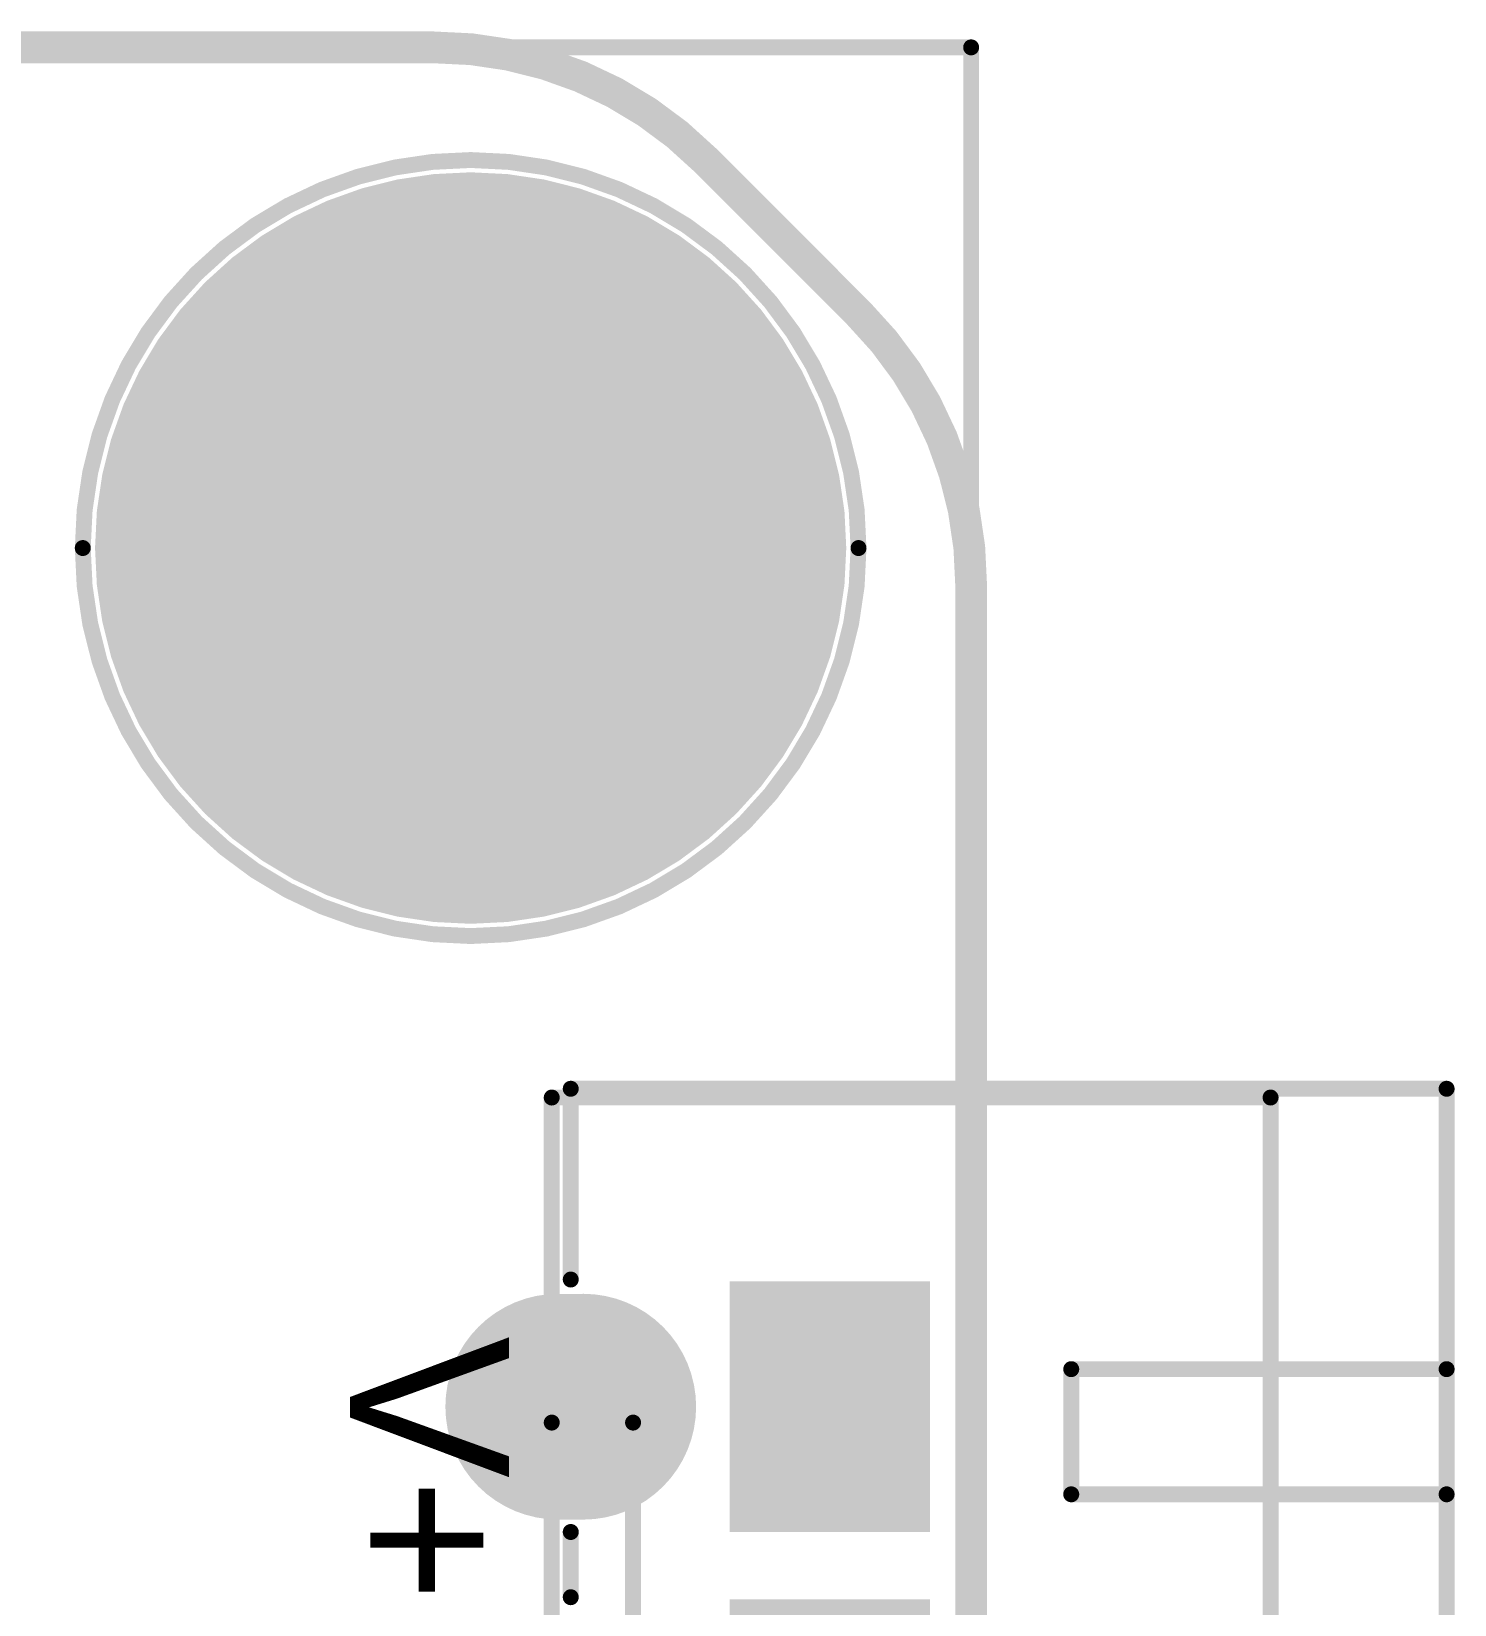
# Model space of a CAD drawing. Header units: millimetres. Extents: x 24.4 to 70.3, y 27.3 to 70.9.
# Drawn here: x 58.89 to 70.26, y 53.96 to 66.53 of the extents above; entities that cross this region are included whole.
import ezdxf

# ---------------------------------------------------------------- set-up
doc = ezdxf.new("R2010")
doc.units = ezdxf.units.MM
for name, color, linetype in [('BottomLayer', 5, 'Continuous'), ('BottomOverlay', 54, 'Continuous'), ('BottomPaste', 16, 'Continuous'), ('BottomSolder', 6, 'Continuous'), ('KeepOutLayer', 6, 'Continuous'), ('Mechanical1', 6, 'Continuous'), ('Mechanical13', 56, 'Continuous'), ('Mechanical2', 216, 'Continuous'), ('MidLayer1', 16, 'Continuous'), ('MidLayer2', 76, 'Continuous'), ('MultiLayer', 9, 'Continuous'), ('PadHoleLayer', 156, 'Continuous'), ('TopLayer', 1, 'Continuous'), ('TopOverlay', 2, 'Continuous'), ('TopSolder', 216, 'Continuous')]:
    doc.layers.add(name, color=color, linetype=linetype)

# ---------------------------------------------------------------- blocks, each defined once
blk = doc.blocks.new('XH_8AH_4')
at = {"layer": 'BottomLayer', "const_width": 1.6}
blk.add_lwpolyline([(-0.1, 8.89), (0.1, 8.89)], dxfattribs=at)
at = {"layer": 'BottomLayer', "const_width": 0.8}
for points in [[(-0.5, 8.89, 1), (0.3, 8.89, 1)], [(-0.3, 8.89, 1), (0.5, 8.89, 1)]]:
    blk.add_lwpolyline(points, format="xyb", close=True, dxfattribs=at)
at = {"layer": 'BottomSolder', "const_width": 1.803}
blk.add_lwpolyline([(-0.1, 8.89), (0.1, 8.89)], dxfattribs=at)
at = {"layer": 'BottomSolder', "const_width": 0.902}
for points in [[(-0.551, 8.89, 1), (0.351, 8.89, 1)], [(-0.351, 8.89, 1), (0.551, 8.89, 1)]]:
    blk.add_lwpolyline(points, format="xyb", close=True, dxfattribs=at)
at = {"layer": 'MidLayer1', "const_width": 1.6}
blk.add_lwpolyline([(-0.1, 8.89), (0.1, 8.89)], dxfattribs=at)
at = {"layer": 'MidLayer1', "const_width": 0.8}
for points in [[(-0.5, 8.89, 1), (0.3, 8.89, 1)], [(-0.3, 8.89, 1), (0.5, 8.89, 1)]]:
    blk.add_lwpolyline(points, format="xyb", close=True, dxfattribs=at)
at = {"layer": 'MidLayer2', "const_width": 1.6}
blk.add_lwpolyline([(-0.1, 8.89), (0.1, 8.89)], dxfattribs=at)
at = {"layer": 'MidLayer2', "const_width": 0.8}
for points in [[(-0.5, 8.89, 1), (0.3, 8.89, 1)], [(-0.3, 8.89, 1), (0.5, 8.89, 1)]]:
    blk.add_lwpolyline(points, format="xyb", close=True, dxfattribs=at)
at = {"layer": 'MultiLayer', "const_width": 1.6}
blk.add_lwpolyline([(-0.1, 8.89), (0.1, 8.89)], dxfattribs=at)
at = {"layer": 'MultiLayer', "const_width": 0.8}
for points in [[(-0.5, 8.89, 1), (0.3, 8.89, 1)], [(-0.3, 8.89, 1), (0.5, 8.89, 1)]]:
    blk.add_lwpolyline(points, format="xyb", close=True, dxfattribs=at)
at = {"layer": 'PadHoleLayer', "const_width": 0.47}
blk.add_lwpolyline([(-0.235, 8.89, 1), (0.235, 8.89, 1)], format="xyb", close=True, dxfattribs=at)
at = {"layer": 'TopLayer', "const_width": 1.6}
blk.add_lwpolyline([(-0.1, 8.89), (0.1, 8.89)], dxfattribs=at)
at = {"layer": 'TopLayer', "const_width": 0.8}
for points in [[(-0.5, 8.89, 1), (0.3, 8.89, 1)], [(-0.3, 8.89, 1), (0.5, 8.89, 1)]]:
    blk.add_lwpolyline(points, format="xyb", close=True, dxfattribs=at)
at = {"layer": 'TopOverlay', "const_width": 0.127}
for points in [[(0, 11.43), (7, 11.43)], [(0, 9.906), (0, 11.43)], [(7, 9.19), (7, 11.43)], [(4, 8.19), (4, 9.19)], [(4, 9.19), (7, 9.19)], [(7, -9.19), (7, 9.19)], [(4, 8.19), (7, 8.19)], [(0, 7.368), (0, 7.889)]]:
    blk.add_lwpolyline(points, dxfattribs=at)
at = {"layer": 'TopOverlay', "const_width": 0.0635}
for points in [[(-0.032, 11.43, 1), (0.032, 11.43, 1)], [(-0.032, 11.43, 1), (0.032, 11.43, 1)], [(6.968, 11.43, 1), (7.032, 11.43, 1)], [(6.968, 11.43, 1), (7.032, 11.43, 1)], [(-0.032, 9.906, 1), (0.032, 9.906, 1)], [(3.968, 9.19, 1), (4.032, 9.19, 1)], [(3.968, 9.19, 1), (4.032, 9.19, 1)], [(6.968, 9.19, 1), (7.032, 9.19, 1)], [(6.968, 9.19, 1), (7.032, 9.19, 1)], [(6.968, 9.19, 1), (7.032, 9.19, 1)], [(3.968, 8.19, 1), (4.032, 8.19, 1)], [(3.968, 8.19, 1), (4.032, 8.19, 1)], [(6.968, 8.19, 1), (7.032, 8.19, 1)], [(-0.032, 7.889, 1), (0.032, 7.889, 1)], [(-0.032, 7.368, 1), (0.032, 7.368, 1)]]:
    blk.add_lwpolyline(points, format="xyb", close=True, dxfattribs=at)
at = {"layer": 'TopSolder', "const_width": 1.803}
blk.add_lwpolyline([(-0.1, 8.89), (0.1, 8.89)], dxfattribs=at)
at = {"layer": 'TopSolder', "const_width": 0.902}
for points in [[(-0.551, 8.89, 1), (0.351, 8.89, 1)], [(-0.351, 8.89, 1), (0.551, 8.89, 1)]]:
    blk.add_lwpolyline(points, format="xyb", close=True, dxfattribs=at)
blk = doc.blocks.new('XH_8AK_17')
at = {"layer": 'BottomLayer', "const_width": 0.98}
blk.add_lwpolyline([(9.2, 0), (8.58, 0)], dxfattribs=at)
at = {"layer": 'BottomLayer', "const_width": 0.49}
for points in [[(8.335, 0, 1), (8.825, 0, 1)], [(8.955, 0, 1), (9.445, 0, 1)]]:
    blk.add_lwpolyline(points, format="xyb", close=True, dxfattribs=at)
at = {"layer": 'BottomLayer'}
blk.add_solid([(7.99, -0.521), (9.79, -0.521), (7.99, 0.876), (9.79, 0.876)], dxfattribs=at)
at = {"layer": 'BottomPaste'}
blk.add_solid([(7.99, -0.521), (9.79, -0.521), (7.99, 0.876), (9.79, 0.876)], dxfattribs=at)
at = {"layer": 'BottomSolder', "const_width": 1.183}
blk.add_lwpolyline([(9.2, 0), (8.58, 0)], dxfattribs=at)
at = {"layer": 'BottomSolder', "const_width": 0.592}
for points in [[(8.284, 0, 1), (8.876, 0, 1)], [(8.904, 0, 1), (9.496, 0, 1)]]:
    blk.add_lwpolyline(points, format="xyb", close=True, dxfattribs=at)
at = {"layer": 'BottomSolder'}
for points in [[(5.348, -0.622), (7.352, -0.622), (5.348, 0.978), (7.352, 0.978)], [(7.888, -0.622), (9.892, -0.622), (7.888, 0.978), (9.892, 0.978)]]:
    blk.add_solid(points, dxfattribs=at)
at = {"layer": 'MidLayer1', "const_width": 0.98}
blk.add_lwpolyline([(9.2, 0), (8.58, 0)], dxfattribs=at)
at = {"layer": 'MidLayer1', "const_width": 0.49}
for points in [[(8.335, 0, 1), (8.825, 0, 1)], [(8.955, 0, 1), (9.445, 0, 1)]]:
    blk.add_lwpolyline(points, format="xyb", close=True, dxfattribs=at)
at = {"layer": 'MidLayer2', "const_width": 0.98}
blk.add_lwpolyline([(9.2, 0), (8.58, 0)], dxfattribs=at)
at = {"layer": 'MidLayer2', "const_width": 0.49}
for points in [[(8.335, 0, 1), (8.825, 0, 1)], [(8.955, 0, 1), (9.445, 0, 1)]]:
    blk.add_lwpolyline(points, format="xyb", close=True, dxfattribs=at)
at = {"layer": 'MultiLayer', "const_width": 0.98}
blk.add_lwpolyline([(9.2, 0), (8.58, 0)], dxfattribs=at)
at = {"layer": 'MultiLayer', "const_width": 0.49}
for points in [[(8.335, 0, 1), (8.825, 0, 1)], [(8.955, 0, 1), (9.445, 0, 1)]]:
    blk.add_lwpolyline(points, format="xyb", close=True, dxfattribs=at)
at = {"layer": 'PadHoleLayer', "const_width": 0.415}
blk.add_lwpolyline([(8.682, 0, 1), (9.098, 0, 1)], format="xyb", close=True, dxfattribs=at)
at = {"layer": 'TopLayer', "const_width": 0.98}
blk.add_lwpolyline([(9.2, 0), (8.58, 0)], dxfattribs=at)
at = {"layer": 'TopLayer', "const_width": 0.49}
for points in [[(8.335, 0, 1), (8.825, 0, 1)], [(8.955, 0, 1), (9.445, 0, 1)]]:
    blk.add_lwpolyline(points, format="xyb", close=True, dxfattribs=at)
at = {"layer": 'TopOverlay', "const_width": 0.127}
for points in [[(6.858, 2.4), (8.763, 2.4)], [(8.763, 2.4), (8.763, 1.75)], [(8.763, 2.4), (11.36, 2.4)], [(11.36, 2.4), (11.36, -3.345)], [(6.858, 1.75), (8.763, 1.75)], [(-11.43, -3.345), (11.36, -3.345)]]:
    blk.add_lwpolyline(points, dxfattribs=at)
at = {"layer": 'TopOverlay', "const_width": 0.0635}
for points in [[(8.731, 2.4, 1), (8.795, 2.4, 1)], [(8.731, 2.4, 1), (8.795, 2.4, 1)], [(8.731, 2.4, 1), (8.795, 2.4, 1)], [(11.328, 2.4, 1), (11.392, 2.4, 1)], [(11.328, 2.4, 1), (11.392, 2.4, 1)], [(8.731, 1.75, 1), (8.795, 1.75, 1)], [(8.731, 1.75, 1), (8.795, 1.75, 1)], [(11.328, -3.345, 1), (11.392, -3.345, 1)], [(11.328, -3.345, 1), (11.392, -3.345, 1)]]:
    blk.add_lwpolyline(points, format="xyb", close=True, dxfattribs=at)
at = {"layer": 'TopSolder', "const_width": 1.183}
blk.add_lwpolyline([(9.2, 0), (8.58, 0)], dxfattribs=at)
at = {"layer": 'TopSolder', "const_width": 0.592}
for points in [[(8.284, 0, 1), (8.876, 0, 1)], [(8.904, 0, 1), (9.496, 0, 1)]]:
    blk.add_lwpolyline(points, format="xyb", close=True, dxfattribs=at)

msp = doc.modelspace()

# ---------------------------------------------------------------- linework, layer by layer
at = {"layer": 'BottomLayer'}
for points, const_width in [([(60.95, 62.4, 1), (63.85, 62.4, 1)], 2.9), ([(62.1, 64.7, 1), (62.7, 64.7, 1)], 0.6), ([(60.474, 64.026, 1), (61.074, 64.026, 1)], 0.6), ([(63.726, 64.026, 1), (64.326, 64.026, 1)], 0.6), ([(59.8, 62.4, 1), (60.4, 62.4, 1)], 0.6), ([(64.4, 62.4, 1), (65, 62.4, 1)], 0.6), ([(64.4, 62.4, 1), (65, 62.4, 1)], 0.6), ([(60.474, 60.774, 1), (61.074, 60.774, 1)], 0.6), ([(63.726, 60.774, 1), (64.326, 60.774, 1)], 0.6), ([(62.1, 60.1, 1), (62.7, 60.1, 1)], 0.6)]:
    msp.add_lwpolyline(points, format="xyb", close=True, dxfattribs=dict(at, const_width=const_width))
at = {"layer": 'BottomOverlay'}
for points, const_width in [([(65.5, 62.4, 1), (59.3, 62.4, 1)], 0.127), ([(59.268, 62.4, 1), (59.332, 62.4, 1)], 0.0635), ([(65.468, 62.4, 1), (65.532, 62.4, 1)], 0.0635)]:
    msp.add_lwpolyline(points, format="xyb", close=True, dxfattribs=dict(at, const_width=const_width))
at = {"layer": 'BottomSolder'}
for points, const_width in [([(60.899, 62.4, 1), (63.901, 62.4, 1)], 3.002), ([(62.049, 64.7, 1), (62.751, 64.7, 1)], 0.702), ([(60.423, 64.026, 1), (61.124, 64.026, 1)], 0.702), ([(63.676, 64.026, 1), (64.377, 64.026, 1)], 0.702), ([(59.749, 62.4, 1), (60.451, 62.4, 1)], 0.702), ([(64.349, 62.4, 1), (65.051, 62.4, 1)], 0.702), ([(64.349, 62.4, 1), (65.051, 62.4, 1)], 0.702), ([(60.423, 60.774, 1), (61.124, 60.774, 1)], 0.702), ([(63.676, 60.774, 1), (64.377, 60.774, 1)], 0.702), ([(62.049, 60.1, 1), (62.751, 60.1, 1)], 0.702)]:
    msp.add_lwpolyline(points, format="xyb", close=True, dxfattribs=dict(at, const_width=const_width))
at = {"layer": 'KeepOutLayer', "const_width": 0.254}
for points in [[(51.936, 66.4), (62.105, 66.4)], [(64.273, 65.502), (65.502, 64.273)], [(66.4, 31.695), (66.4, 62.105)]]:
    msp.add_lwpolyline(points, dxfattribs=at)
at = {"layer": 'KeepOutLayer', "const_width": 0.127}
for points in [[(62.041, 66.4, 1), (62.168, 66.4, 1)], [(62.041, 66.4, 1), (62.168, 66.4, 1)], [(64.209, 65.502, 1), (64.336, 65.502, 1)], [(64.209, 65.502, 1), (64.336, 65.502, 1)], [(65.438, 64.273, 1), (65.565, 64.273, 1)], [(65.438, 64.273, 1), (65.565, 64.273, 1)], [(66.336, 62.105, 1), (66.463, 62.105, 1)], [(66.336, 62.105, 1), (66.463, 62.105, 1)]]:
    msp.add_lwpolyline(points, format="xyb", close=True, dxfattribs=at)
at = {"layer": 'KeepOutLayer', "const_width": 0.254}
for points in [[(62.105, 66.4, -0.198912), (64.273, 65.502)], [(65.502, 64.273, -0.198912), (66.4, 62.105)]]:
    msp.add_lwpolyline(points, format="xyb", dxfattribs=at)
at = {"layer": 'Mechanical1', "const_width": 0.254}
for points in [[(51.936, 66.4), (62.105, 66.4)], [(64.273, 65.502), (65.502, 64.273)], [(66.4, 31.695), (66.4, 62.105)]]:
    msp.add_lwpolyline(points, dxfattribs=at)
at = {"layer": 'Mechanical1', "const_width": 0.127}
for points in [[(62.041, 66.4, 1), (62.168, 66.4, 1)], [(62.041, 66.4, 1), (62.168, 66.4, 1)], [(64.209, 65.502, 1), (64.336, 65.502, 1)], [(64.209, 65.502, 1), (64.336, 65.502, 1)], [(65.438, 64.273, 1), (65.565, 64.273, 1)], [(65.438, 64.273, 1), (65.565, 64.273, 1)], [(66.336, 62.105, 1), (66.463, 62.105, 1)], [(66.336, 62.105, 1), (66.463, 62.105, 1)]]:
    msp.add_lwpolyline(points, format="xyb", close=True, dxfattribs=at)
at = {"layer": 'Mechanical1', "const_width": 0.254}
for points in [[(62.105, 66.4, -0.198912), (64.273, 65.502)], [(65.502, 64.273, -0.198912), (66.4, 62.105)]]:
    msp.add_lwpolyline(points, format="xyb", dxfattribs=at)
at = {"layer": 'Mechanical13', "const_width": 0.254}
for points in [[(62.4, 62.038), (62.4, 62.762)], [(62.038, 62.4), (62.762, 62.4)]]:
    msp.add_lwpolyline(points, dxfattribs=at)
at = {"layer": 'Mechanical13', "const_width": 0.127}
for points in [[(62.337, 62.762, 1), (62.464, 62.762, 1)], [(61.974, 62.4, 1), (62.101, 62.4, 1)], [(62.699, 62.4, 1), (62.826, 62.4, 1)], [(62.337, 62.038, 1), (62.464, 62.038, 1)]]:
    msp.add_lwpolyline(points, format="xyb", close=True, dxfattribs=at)
at = {"layer": 'Mechanical2', "const_width": 0.127}
for points in [[(27.4, 66.4), (66.4, 66.4)], [(66.4, 27.4), (66.4, 66.4)]]:
    msp.add_lwpolyline(points, dxfattribs=at)
at = {"layer": 'Mechanical2', "const_width": 0.0635}
msp.add_lwpolyline([(66.368, 66.4, 1), (66.432, 66.4, 1)], format="xyb", close=True, dxfattribs=at)
msp.add_lwpolyline([(66.368, 66.4, 1), (66.432, 66.4, 1)], format="xyb", close=True, dxfattribs=at)
at = {"layer": 'MidLayer1'}
for points, const_width in [([(60.95, 62.4, 1), (63.85, 62.4, 1)], 2.9), ([(62.1, 64.7, 1), (62.7, 64.7, 1)], 0.6), ([(60.474, 64.026, 1), (61.074, 64.026, 1)], 0.6), ([(63.726, 64.026, 1), (64.326, 64.026, 1)], 0.6), ([(59.8, 62.4, 1), (60.4, 62.4, 1)], 0.6), ([(64.4, 62.4, 1), (65, 62.4, 1)], 0.6), ([(64.4, 62.4, 1), (65, 62.4, 1)], 0.6), ([(60.474, 60.774, 1), (61.074, 60.774, 1)], 0.6), ([(63.726, 60.774, 1), (64.326, 60.774, 1)], 0.6), ([(62.1, 60.1, 1), (62.7, 60.1, 1)], 0.6)]:
    msp.add_lwpolyline(points, format="xyb", close=True, dxfattribs=dict(at, const_width=const_width))
at = {"layer": 'MidLayer2'}
for points, const_width in [([(60.95, 62.4, 1), (63.85, 62.4, 1)], 2.9), ([(62.1, 64.7, 1), (62.7, 64.7, 1)], 0.6), ([(60.474, 64.026, 1), (61.074, 64.026, 1)], 0.6), ([(63.726, 64.026, 1), (64.326, 64.026, 1)], 0.6), ([(59.8, 62.4, 1), (60.4, 62.4, 1)], 0.6), ([(64.4, 62.4, 1), (65, 62.4, 1)], 0.6), ([(64.4, 62.4, 1), (65, 62.4, 1)], 0.6), ([(60.474, 60.774, 1), (61.074, 60.774, 1)], 0.6), ([(63.726, 60.774, 1), (64.326, 60.774, 1)], 0.6), ([(62.1, 60.1, 1), (62.7, 60.1, 1)], 0.6)]:
    msp.add_lwpolyline(points, format="xyb", close=True, dxfattribs=dict(at, const_width=const_width))
at = {"layer": 'MultiLayer'}
for points, const_width in [([(60.95, 62.4, 1), (63.85, 62.4, 1)], 2.9), ([(62.1, 64.7, 1), (62.7, 64.7, 1)], 0.6), ([(60.474, 64.026, 1), (61.074, 64.026, 1)], 0.6), ([(63.726, 64.026, 1), (64.326, 64.026, 1)], 0.6), ([(59.8, 62.4, 1), (60.4, 62.4, 1)], 0.6), ([(64.4, 62.4, 1), (65, 62.4, 1)], 0.6), ([(64.4, 62.4, 1), (65, 62.4, 1)], 0.6), ([(60.474, 60.774, 1), (61.074, 60.774, 1)], 0.6), ([(63.726, 60.774, 1), (64.326, 60.774, 1)], 0.6), ([(62.1, 60.1, 1), (62.7, 60.1, 1)], 0.6)]:
    msp.add_lwpolyline(points, format="xyb", close=True, dxfattribs=dict(at, const_width=const_width))
at = {"layer": 'PadHoleLayer'}
for points, const_width in [([(62.275, 64.7, 1), (62.525, 64.7, 1)], 0.25), ([(60.649, 64.026, 1), (60.899, 64.026, 1)], 0.25), ([(63.901, 64.026, 1), (64.151, 64.026, 1)], 0.25), ([(61.63, 62.4, 1), (63.17, 62.4, 1)], 1.54), ([(59.975, 62.4, 1), (60.225, 62.4, 1)], 0.25), ([(64.575, 62.4, 1), (64.825, 62.4, 1)], 0.25), ([(64.575, 62.4, 1), (64.825, 62.4, 1)], 0.25), ([(60.649, 60.774, 1), (60.899, 60.774, 1)], 0.25), ([(63.901, 60.774, 1), (64.151, 60.774, 1)], 0.25), ([(62.275, 60.1, 1), (62.525, 60.1, 1)], 0.25)]:
    msp.add_lwpolyline(points, format="xyb", close=True, dxfattribs=dict(at, const_width=const_width))
at = {"layer": 'TopLayer'}
for points, const_width in [([(60.95, 62.4, 1), (63.85, 62.4, 1)], 2.9), ([(62.1, 64.7, 1), (62.7, 64.7, 1)], 0.6), ([(60.474, 64.026, 1), (61.074, 64.026, 1)], 0.6), ([(63.726, 64.026, 1), (64.326, 64.026, 1)], 0.6), ([(59.8, 62.4, 1), (60.4, 62.4, 1)], 0.6), ([(64.4, 62.4, 1), (65, 62.4, 1)], 0.6), ([(64.4, 62.4, 1), (65, 62.4, 1)], 0.6), ([(60.474, 60.774, 1), (61.074, 60.774, 1)], 0.6), ([(63.726, 60.774, 1), (64.326, 60.774, 1)], 0.6), ([(62.1, 60.1, 1), (62.7, 60.1, 1)], 0.6)]:
    msp.add_lwpolyline(points, format="xyb", close=True, dxfattribs=dict(at, const_width=const_width))
at = {"layer": 'TopOverlay'}
for points, const_width in [([(65.5, 62.4, 1), (59.3, 62.4, 1)], 0.127), ([(59.268, 62.4, 1), (59.332, 62.4, 1)], 0.0635), ([(65.468, 62.4, 1), (65.532, 62.4, 1)], 0.0635)]:
    msp.add_lwpolyline(points, format="xyb", close=True, dxfattribs=dict(at, const_width=const_width))
at = {"layer": 'TopSolder'}
for points, const_width in [([(60.899, 62.4, 1), (63.901, 62.4, 1)], 3.002), ([(62.049, 64.7, 1), (62.751, 64.7, 1)], 0.702), ([(60.423, 64.026, 1), (61.124, 64.026, 1)], 0.702), ([(63.676, 64.026, 1), (64.377, 64.026, 1)], 0.702), ([(59.749, 62.4, 1), (60.451, 62.4, 1)], 0.702), ([(64.349, 62.4, 1), (65.051, 62.4, 1)], 0.702), ([(64.349, 62.4, 1), (65.051, 62.4, 1)], 0.702), ([(60.423, 60.774, 1), (61.124, 60.774, 1)], 0.702), ([(63.676, 60.774, 1), (64.377, 60.774, 1)], 0.702), ([(62.049, 60.1, 1), (62.751, 60.1, 1)], 0.702)]:
    msp.add_lwpolyline(points, format="xyb", close=True, dxfattribs=dict(at, const_width=const_width))

# ---------------------------------------------------------------- block references
msp.add_blockref('XH_8AH_4', (63.2, 46.65))
at = {"rotation": 90}
msp.add_blockref('XH_8AK_17', (65.448, 46.65), dxfattribs=at)

# ---------------------------------------------------------------- texts
at = {"layer": 'TopOverlay'}
msp.add_text('V+', height=1.27, rotation=270, dxfattribs=at).set_placement((61.436, 56.102))

doc.saveas('drawing.dxf')
